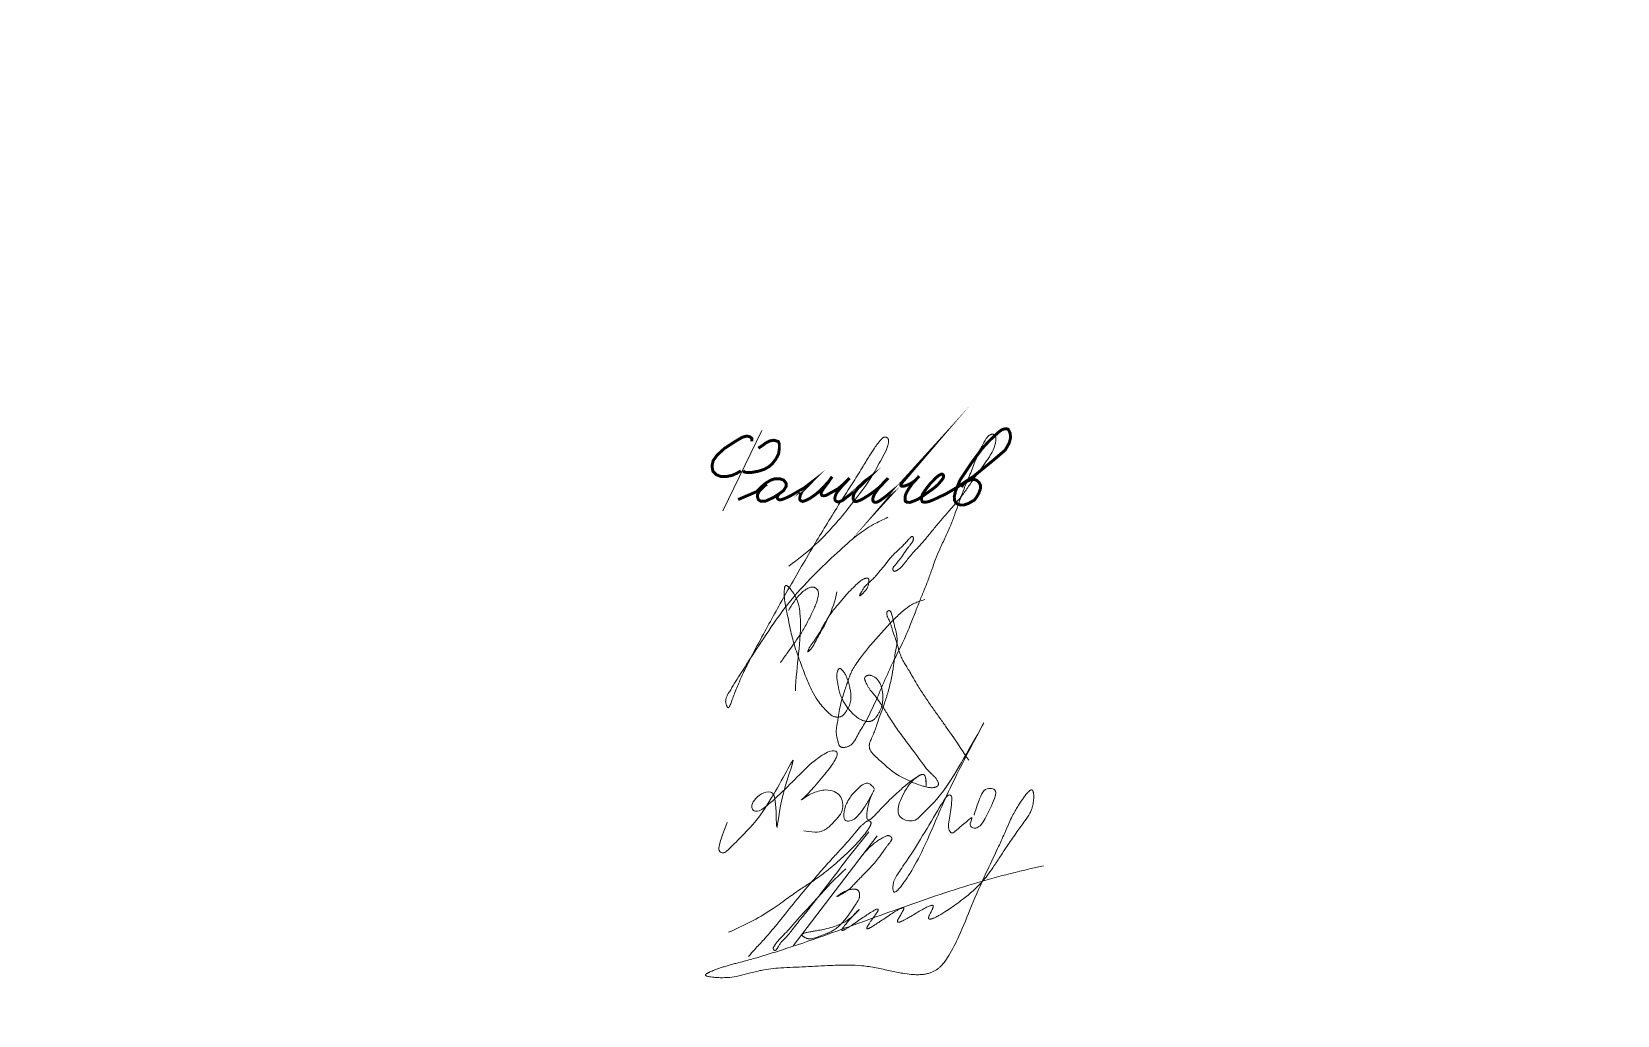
# Model space of a CAD drawing. Header units: millimetres. Extents: x 0 to 841, y 0 to 594.
# Drawn here: x 647.5 to 744.3, y 0 to 60 of the extents above; entities that cross this region are included whole.
import ezdxf

# ---------------------------------------------------------------- set-up
doc = ezdxf.new("R2010")
doc.units = ezdxf.units.MM
for name, pattern in [('K5LT32789', [0]), ('K5LT32790', [0]), ('K5LT32791', [0])]:
    doc.linetypes.add(name, pattern=pattern)
doc.layers.add('Системный слой', color=7, linetype='Continuous')

# ---------------------------------------------------------------- blocks, each defined once
blk = doc.blocks.new('U729')
at = {"layer": 'Системный слой', "color": 5, "linetype": 'K5LT32789', "lineweight": 18, "true_color": 0x0000ff}
for points in [[(698.956, 13.798), (698.701, 14.188), (698.301, 14.188), (697.925, 13.811), (697.498, 13.385), (697.157, 12.8), (697.011, 12.029), (697.247, 11.792), (697.662, 11.894), (697.917, 12.149), (698.214, 12.506), (698.624, 13.13), (699.07, 14.022), (698.624, 13.13), (698.469, 12.411), (698.469, 11.993), (698.574, 11.888), (698.765, 11.954), (699.633, 12.928), (700.582, 13.789), (701.06, 14.223), (701.574, 14.562), (701.809, 14.705), (701.998, 14.705), (702.096, 14.442), (702.096, 14.149), (702.096, 13.84), (702.096, 14.442), (701.998, 14.705), (701.809, 14.717), (701.06, 14.223), (700.369, 12.849), (700.369, 12.239), (700.651, 11.958), (701.047, 11.855), (701.448, 11.855), (701.772, 12.179), (702.182, 12.589), (703.501, 13.908), (706.679, 19.81), (703.501, 13.908), (702.373, 11.088), (701.507, 9.264), (700.725, 8.038), (700.213, 7.428), (700.053, 7.562), (700.053, 8.084), (700.42, 8.74), (701.088, 9.632), (702.151, 11.389), (703.23, 13.229), (703.463, 13.463), (703.639, 13.438), (703.69, 13.151), (703.599, 12.529), (703.527, 12.033), (703.43, 11.541), (703.531, 11.18), (703.733, 11.073), (704.015, 11.355), (704.546, 11.773), (705.024, 12.25), (704.719, 11.616), (704.862, 11.473), (705.076, 11.384), (705.314, 11.473), (705.615, 11.774), (706.416, 13.443), (706.32, 13.782), (706.017, 13.865), (705.624, 13.77), (705.368, 13.271), (705.183, 12.7), (705.024, 12.206)], [(689.957, 11.77), (689.723, 11.118), (689.491, 10.473), (689.417, 10.071), (689.589, 9.899), (689.829, 9.899), (690.055, 10.124), (690.701, 10.771), (692.294, 12.363), (694.575, 16.848), (693.203, 13.496), (692.962, 10.499), (692.962, 13.262), (692.684, 13.708), (692.023, 13.565), (691.571, 13.114), (691.414, 12.708), (691.566, 12.422), (691.978, 12.422), (692.962, 13.262), (694.307, 14.607), (695.241, 15.541), (696.29, 16.23), (696.743, 16.095), (696.629, 15.714), (696.361, 15.231), (695.479, 14.187), (694.744, 13.317), (694.244, 12.978), (695.224, 13.641), (696.012, 13.786), (696.523, 13.673), (696.871, 13.415), (697.028, 12.995), (697.028, 12.496), (696.72, 12.036), (696.409, 11.726), (695.924, 11.24), (695.389, 11.118), (694.642, 11.253)]]:
    blk.add_open_spline(points, degree=3, dxfattribs=at)
blk = doc.blocks.new('U730')
at = {"layer": 'Системный слой', "color": 5, "linetype": 'K5LT32790', "lineweight": 18, "true_color": 0x0000ff}
blk.add_open_spline([(694.127, 19.789), (694.169, 21.308), (694.551, 23.024), (694.375, 24.838), (694.28, 25.19), (694.186, 25.425), (694.081, 25.628), (693.966, 25.809), (693.855, 25.959), (693.763, 26.07), (693.698, 26.138), (693.655, 26.175), (693.629, 26.194), (693.609, 26.206), (693.593, 26.213), (693.58, 26.218), (693.568, 26.221), (693.558, 26.222), (693.549, 26.221), (693.542, 26.22), (693.534, 26.217), (693.527, 26.213), (693.52, 26.208), (693.513, 26.201), (693.505, 26.192), (693.498, 26.181), (693.491, 26.167), (693.483, 26.15), (693.476, 26.127), (693.468, 26.097), (693.461, 26.058), (693.454, 26.002), (693.447, 25.92), (693.444, 25.807), (693.445, 25.664), (693.452, 25.503), (693.467, 25.326), (693.494, 25.129), (693.542, 24.881), (693.617, 24.547), (693.714, 24.046), (693.855, 23.335), (694.095, 22.436), (694.448, 21.471), (694.786, 20.565), (695.11, 19.807), (695.434, 19.257), (695.743, 18.86), (696.01, 18.584), (696.211, 18.389), (696.355, 18.284), (696.448, 18.236), (696.518, 18.21), (696.582, 18.196), (696.645, 18.188), (696.71, 18.187), (696.776, 18.193), (696.839, 18.205), (696.898, 18.224), (696.95, 18.247), (696.996, 18.274), (697.038, 18.305), (697.079, 18.343), (697.125, 18.396), (697.182, 18.474), (697.255, 18.586), (697.339, 18.731), (697.416, 18.897), (697.471, 19.06), (697.502, 19.213), (697.516, 19.365), (697.515, 19.539), (697.492, 19.755), (697.44, 20.02), (697.362, 20.307), (697.274, 20.568), (697.194, 20.761), (697.121, 20.884), (697.061, 20.966), (697.008, 21.03), (696.96, 21.08), (696.921, 21.114), (696.892, 21.134), (696.872, 21.144), (696.857, 21.151), (696.843, 21.154), (696.832, 21.156), (696.822, 21.156), (696.813, 21.155), (696.805, 21.153), (696.797, 21.15), (696.789, 21.145), (696.78, 21.14), (696.771, 21.132), (696.762, 21.122), (696.751, 21.109), (696.739, 21.091), (696.726, 21.067), (696.711, 21.034), (696.695, 20.99), (696.678, 20.932), (696.662, 20.862), (696.651, 20.783), (696.647, 20.693), (696.653, 20.582), (696.674, 20.434), (696.712, 20.221), (696.76, 19.947), (696.834, 19.642), (696.941, 19.359), (697.076, 19.097), (697.237, 18.847), (697.429, 18.603), (697.638, 18.386), (697.835, 18.212), (698.008, 18.093), (698.154, 18.018), (698.281, 17.97), (698.395, 17.939), (698.497, 17.924), (698.584, 17.921), (698.658, 17.927), (698.72, 17.94), (698.775, 17.959), (698.824, 17.982), (698.873, 18.011), (698.924, 18.05), (698.982, 18.103), (699.048, 18.177), (699.124, 18.279), (699.208, 18.409), (699.29, 18.565), (699.36, 18.738), (699.414, 18.923), (699.448, 19.118), (699.464, 19.33), (699.458, 19.555), (699.432, 19.782), (699.387, 19.99), (699.327, 20.164), (699.262, 20.301), (699.196, 20.407), (699.131, 20.488), (699.066, 20.551), (698.999, 20.605), (698.927, 20.651), (698.851, 20.689), (698.776, 20.718), (698.71, 20.736), (698.655, 20.744), (698.61, 20.745), (698.571, 20.741), (698.536, 20.734), (698.501, 20.723), (698.468, 20.708), (698.439, 20.692), (698.415, 20.674), (698.396, 20.657), (698.381, 20.64), (698.371, 20.625), (698.363, 20.61), (698.357, 20.595), (698.353, 20.578), (698.35, 20.56), (698.349, 20.538), (698.35, 20.512), (698.355, 20.482), (698.365, 20.446), (698.382, 20.398), (698.412, 20.332), (698.457, 20.242), (698.517, 20.123), (698.595, 19.982), (698.701, 19.823), (698.853, 19.639), (699.074, 19.376), (699.363, 18.97), (699.729, 18.389), (700.171, 17.668), (700.744, 16.899), (701.318, 16.145), (701.799, 15.486), (702.135, 14.999), (702.409, 14.74), (702.587, 14.587), (702.693, 14.469), (702.759, 14.372), (702.799, 14.298), (702.826, 14.234), (702.841, 14.181), (702.848, 14.14), (702.85, 14.109), (702.848, 14.083), (702.844, 14.063), (702.838, 14.045), (702.831, 14.029), (702.821, 14.014), (702.81, 14), (702.796, 13.985), (702.778, 13.971), (702.755, 13.955), (702.724, 13.939), (702.686, 13.922), (702.639, 13.907), (702.585, 13.894), (702.523, 13.885), (702.449, 13.882), (702.358, 13.887), (702.236, 13.905), (702.058, 13.942), (701.795, 14.013), (701.413, 14.149), (700.952, 14.354), (700.468, 14.592), (700.085, 14.838), (699.78, 15.092), (699.502, 15.341), (699.205, 15.606), (698.945, 15.837), (698.785, 16.021), (698.71, 16.14), (698.675, 16.217), (698.654, 16.283), (698.641, 16.346), (698.634, 16.41), (698.634, 16.474), (698.641, 16.539), (698.655, 16.608), (698.679, 16.683), (698.717, 16.781), (698.777, 16.911), (698.866, 17.112), (698.982, 17.388), (699.101, 17.755), (699.234, 18.155), (699.398, 18.587), (699.587, 19.11), (699.801, 19.778), (699.988, 20.544), (700.1, 21.261), (700.171, 21.836), (700.254, 22.286), (700.322, 22.652), (700.336, 22.948), (700.309, 23.184), (700.262, 23.41), (700.194, 23.666), (700.13, 23.931), (700.083, 24.171), (700.035, 24.351), (699.997, 24.476), (699.968, 24.557), (699.943, 24.608), (699.924, 24.637), (699.91, 24.654), (699.897, 24.666), (699.885, 24.675), (699.874, 24.681), (699.863, 24.685), (699.853, 24.687), (699.842, 24.688), (699.832, 24.688), (699.821, 24.686), (699.81, 24.684), (699.798, 24.679), (699.784, 24.673), (699.77, 24.665), (699.756, 24.655), (699.744, 24.644), (699.734, 24.632), (699.724, 24.619), (699.716, 24.604), (699.709, 24.587), (699.703, 24.567), (699.699, 24.545), (699.698, 24.518), (699.699, 24.485), (699.704, 24.444), (699.715, 24.393), (699.734, 24.33), (699.764, 24.252), (699.81, 24.154), (699.873, 24.031), (699.934, 23.876), (699.992, 23.689), (700.057, 23.467), (700.151, 23.185), (700.273, 22.844), (700.389, 22.457), (700.487, 22.097), (700.607, 21.78), (700.751, 21.509), (700.922, 21.233), (701.121, 20.924), (701.348, 20.532), (701.643, 20.014), (702.025, 19.421), (702.461, 18.797), (702.883, 18.208), (703.644, 17.141), (704.244, 16.258), (704.703, 15.553)], degree=3, knots=[0, 0, 0, 0, 23.088924, 25.905784, 27.368497, 28.578535, 29.721875, 30.813961, 31.805183, 32.534012, 32.992903, 33.225793, 33.377047, 33.48833, 33.574551, 33.643805, 33.701224, 33.750367, 33.79387, 33.833355, 33.872141, 33.912355, 33.95659, 34.00557, 34.061357, 34.126468, 34.204109, 34.298549, 34.415744, 34.564555, 34.759459, 35.028229, 35.412864, 35.997175, 36.728139, 37.568941, 38.433825, 39.401332, 40.578431, 42.235398, 44.569602, 48.269133, 53.187712, 58.58434, 63.764044, 67.778676, 70.998143, 73.369834, 75.349816, 76.796874, 77.581324, 78.028914, 78.378087, 78.696803, 79.013489, 79.343373, 79.678587, 80.006824, 80.317932, 80.606471, 80.866035, 81.11641, 81.383983, 81.718354, 82.16781, 82.839361, 83.733235, 84.705422, 85.582724, 86.324391, 87.057116, 87.890757, 88.945341, 90.321141, 91.965571, 93.426367, 94.484215, 95.101021, 95.580997, 96.013141, 96.361093, 96.626002, 96.782739, 96.889142, 96.971138, 97.03813, 97.095272, 97.145901, 97.188561, 97.228747, 97.268915, 97.315311, 97.366861, 97.425655, 97.494454, 97.577142, 97.679623, 97.811915, 97.985663, 98.226797, 98.532587, 98.897786, 99.296036, 99.737821, 100.261724, 100.964229, 101.99978, 103.525411, 105.150667, 106.72453, 108.093532, 109.590313, 111.195302, 112.777483, 114.126394, 115.159714, 115.93325, 116.599105, 117.196687, 117.716186, 118.147278, 118.512091, 118.830828, 119.112084, 119.376147, 119.650254, 119.966184, 120.348472, 120.832611, 121.462575, 122.257884, 123.166317, 124.121896, 125.077441, 126.058759, 127.110722, 128.27138, 129.455541, 130.54928, 131.472222, 132.224076, 132.842804, 133.343527, 133.786162, 134.209733, 134.641953, 135.076751, 135.490934, 135.840567, 136.1162, 136.329021, 136.516582, 136.697073, 136.87991, 137.063295, 137.235465, 137.38613, 137.514261, 137.623548, 137.718445, 137.797689, 137.875651, 137.957944, 138.055516, 138.163779, 138.288043, 138.436309, 138.622516, 138.862075, 139.203128, 139.704326, 140.381097, 141.218915, 142.127317, 143.259517, 144.821141, 147.317764, 150.75711, 155.19517, 160.069171, 165.224464, 169.471142, 172.421411, 174.092925, 175.138298, 175.966748, 176.479558, 176.900272, 177.244752, 177.52135, 177.72293, 177.873709, 177.996322, 178.101436, 178.195314, 178.281517, 178.366118, 178.454913, 178.554755, 178.670049, 178.807074, 178.975201, 179.187234, 179.439473, 179.719727, 180.029511, 180.383269, 180.823448, 181.407111, 182.246837, 183.563618, 185.512414, 188.365901, 191.16936, 193.636194, 195.215931, 197.147086, 199.269225, 201.224518, 202.392176, 202.935446, 203.335749, 203.665039, 203.98044, 204.30527, 204.630666, 204.95421, 205.28424, 205.683122, 206.145312, 206.866804, 207.837862, 209.464316, 211.387339, 213.648133, 215.828171, 218.361631, 222.046321, 226.400789, 230.237614, 232.987127, 235.143069, 237.145235, 238.600123, 239.59432, 240.714469, 242.086859, 243.579513, 244.83703, 245.773068, 246.379449, 246.80954, 247.077534, 247.227517, 247.33398, 247.41847, 247.489521, 247.552012, 247.609222, 247.663606, 247.717168, 247.768592, 247.820784, 247.876677, 247.942191, 248.018083, 248.10247, 248.189421, 248.269471, 248.347072, 248.425637, 248.512886, 248.605679, 248.706816, 248.820413, 248.952282, 249.111489, 249.313956, 249.574155, 249.89782, 250.303709, 250.841791, 251.528272, 252.381244, 253.359593, 254.475963, 255.872687, 257.851092, 259.938273, 261.963603, 263.469883, 265.046448, 266.586695, 268.366913, 270.599666, 273.407082, 277.373027, 281.234201, 284.882343, 288.313023, 301, 301, 301, 301], dxfattribs=at)
blk = doc.blocks.new('U731')
at = {"layer": 'Системный слой', "color": 5, "linetype": 'K5LT32790', "lineweight": 18, "true_color": 0x0000ff}
for points, knots in [([(693.724, 27.404), (694.847, 28.191), (696.259, 29.524), (697.789, 31.481), (698.727, 32.713), (699.283, 33.763), (699.64, 34.392), (699.757, 34.724), (699.793, 34.895), (699.807, 34.999), (699.808, 35.065), (699.802, 35.107), (699.795, 35.135), (699.786, 35.158), (699.776, 35.177), (699.764, 35.193), (699.751, 35.207), (699.735, 35.221), (699.716, 35.234), (699.694, 35.247), (699.67, 35.257), (699.643, 35.266), (699.617, 35.271), (699.591, 35.273), (699.567, 35.273), (699.546, 35.27), (699.525, 35.264), (699.505, 35.256), (699.483, 35.245), (699.459, 35.23), (699.432, 35.207), (699.396, 35.173), (699.347, 35.117), (699.264, 35.021), (699.123, 34.848), (698.899, 34.543), (698.58, 34.046), (698.153, 33.306), (697.477, 32.258), (696.438, 30.626), (695.058, 28.348), (693.535, 25.731), (692.273, 23.448), (691.436, 21.873), (690.975, 20.96), (690.725, 20.402), (690.549, 19.98), (690.404, 19.615), (690.281, 19.291), (690.19, 19.047), (690.138, 18.904), (690.107, 18.84), (690.091, 18.813), (690.079, 18.796), (690.07, 18.785), (690.061, 18.777), (690.054, 18.771), (690.047, 18.767), (690.041, 18.765), (690.035, 18.763), (690.029, 18.763), (690.023, 18.763), (690.018, 18.764), (690.012, 18.767), (690.007, 18.769), (690.002, 18.773), (689.997, 18.778), (689.99, 18.784), (689.983, 18.792), (689.974, 18.804), (689.962, 18.821), (689.948, 18.846), (689.93, 18.88), (689.91, 18.927), (689.891, 18.983), (689.877, 19.046), (689.87, 19.113), (689.87, 19.183), (689.878, 19.256), (689.894, 19.332), (689.92, 19.413), (689.958, 19.499), (690.017, 19.605), (690.12, 19.77), (690.309, 20.08), (690.681, 20.67), (691.365, 21.753), (692.37, 23.286), (693.64, 25.14), (695.14, 26.77), (696.595, 28.156), (697.775, 29.221), (698.823, 29.937), (699.467, 30.237), (699.77, 30.38)], [0, 0, 0, 0, 8.550609, 12.054989, 15.548009, 18.191121, 19.498995, 20.058209, 20.381615, 20.589671, 20.716665, 20.79368, 20.851701, 20.900722, 20.944653, 20.985245, 21.025642, 21.06834, 21.115939, 21.168338, 21.224707, 21.283052, 21.340576, 21.394663, 21.443781, 21.488289, 21.53119, 21.575808, 21.625508, 21.683081, 21.754287, 21.848548, 21.98875, 22.223415, 22.641351, 23.38396, 24.591455, 26.333193, 28.725175, 32.394143, 38.444137, 45.386804, 51.336644, 54.759282, 56.550214, 57.736198, 58.581068, 59.410817, 60.190375, 60.748602, 61.044545, 61.139793, 61.19713, 61.237089, 61.267135, 61.290713, 61.309862, 61.325937, 61.339917, 61.352551, 61.36445, 61.376142, 61.388111, 61.400062, 61.412022, 61.424542, 61.439066, 61.45699, 61.479741, 61.509795, 61.550475, 61.607942, 61.688058, 61.795635, 61.922219, 62.059168, 62.198495, 62.342871, 62.495112, 62.658157, 62.830855, 63.02153, 63.245709, 63.594568, 64.237865, 65.516344, 67.957442, 72.253573, 76.989753, 81.977365, 86.090995, 89.562811, 91.905588, 94, 94, 94, 94]), ([(696.65, 25.83), (696.56, 25.28), (696.291, 24.58), (695.881, 23.731), (695.6, 23.282), (695.407, 22.916), (695.291, 22.685), (695.222, 22.552), (695.173, 22.473), (695.129, 22.414), (695.088, 22.363), (695.045, 22.316), (695.002, 22.27), (694.963, 22.231), (694.934, 22.203), (694.915, 22.186), (694.903, 22.177), (694.896, 22.172), (694.891, 22.169), (694.887, 22.166), (694.884, 22.165), (694.881, 22.164), (694.878, 22.163), (694.876, 22.164), (694.874, 22.165), (694.873, 22.167), (694.873, 22.17), (694.873, 22.174), (694.874, 22.178), (694.875, 22.183), (694.877, 22.189), (694.88, 22.197), (694.884, 22.209), (694.891, 22.226), (694.902, 22.251), (694.915, 22.283), (694.93, 22.321), (694.949, 22.366), (694.971, 22.417), (695.003, 22.476), (695.046, 22.541), (695.103, 22.618), (695.181, 22.718), (695.293, 22.874), (695.442, 23.097), (695.61, 23.378), (695.772, 23.669), (695.939, 23.967), (696.134, 24.293), (696.377, 24.639), (696.639, 24.948), (696.866, 25.217), (697.108, 25.503), (697.393, 25.833), (697.722, 26.16), (697.974, 26.401), (698.135, 26.529), (698.219, 26.579), (698.283, 26.61), (698.345, 26.636), (698.403, 26.654), (698.45, 26.664), (698.485, 26.667), (698.51, 26.667), (698.529, 26.665), (698.544, 26.661), (698.557, 26.656), (698.567, 26.65), (698.576, 26.644), (698.583, 26.637), (698.589, 26.629), (698.595, 26.619), (698.599, 26.608), (698.604, 26.595), (698.607, 26.579), (698.61, 26.559), (698.611, 26.532), (698.61, 26.494), (698.605, 26.442), (698.595, 26.376), (698.583, 26.301), (698.567, 26.225), (698.546, 26.155), (698.518, 26.093), (698.483, 26.032), (698.438, 25.967), (698.384, 25.899), (698.332, 25.833), (698.284, 25.779), (698.243, 25.738), (698.206, 25.704), (698.171, 25.673), (698.137, 25.644), (698.108, 25.622), (698.088, 25.608), (698.075, 25.6), (698.066, 25.595), (698.06, 25.592), (698.055, 25.59), (698.051, 25.589), (698.048, 25.588), (698.045, 25.588), (698.043, 25.589), (698.041, 25.589), (698.039, 25.591), (698.038, 25.593), (698.038, 25.596), (698.038, 25.599), (698.038, 25.602), (698.038, 25.606), (698.039, 25.611), (698.041, 25.617), (698.044, 25.624), (698.048, 25.634), (698.053, 25.648), (698.063, 25.667), (698.076, 25.694), (698.093, 25.724), (698.111, 25.754), (698.128, 25.783), (698.148, 25.814), (698.174, 25.855), (698.208, 25.917), (698.25, 25.996), (698.308, 26.087), (698.385, 26.181), (698.492, 26.289), (698.634, 26.412), (698.811, 26.562), (698.976, 26.737), (699.132, 26.924), (699.277, 27.101), (699.437, 27.288), (699.603, 27.485), (699.768, 27.701), (699.937, 27.921), (700.15, 28.145), (700.39, 28.366), (700.621, 28.581), (700.785, 28.755), (700.898, 28.882), (700.976, 28.97), (701.043, 29.045), (701.1, 29.107), (701.146, 29.153), (701.18, 29.181), (701.203, 29.198), (701.219, 29.207), (701.232, 29.212), (701.242, 29.215), (701.25, 29.217), (701.258, 29.217), (701.265, 29.216), (701.271, 29.215), (701.276, 29.213), (701.281, 29.21), (701.285, 29.206), (701.289, 29.202), (701.293, 29.197), (701.297, 29.191), (701.302, 29.182), (701.306, 29.172), (701.311, 29.158), (701.316, 29.14), (701.32, 29.116), (701.322, 29.086), (701.322, 29.054), (701.32, 29.022), (701.314, 28.99), (701.305, 28.958), (701.291, 28.924), (701.27, 28.884), (701.237, 28.834), (701.181, 28.76), (701.099, 28.65), (700.984, 28.505), (700.847, 28.329), (700.717, 28.129), (700.592, 27.93), (700.458, 27.776), (700.359, 27.642), (700.284, 27.535), (700.215, 27.456), (700.156, 27.4), (700.118, 27.355), (700.096, 27.321), (700.084, 27.294), (700.077, 27.272), (700.073, 27.251), (700.072, 27.23), (700.072, 27.209), (700.075, 27.187), (700.08, 27.166), (700.086, 27.147), (700.093, 27.132), (700.1, 27.121), (700.107, 27.112), (700.114, 27.105), (700.121, 27.099), (700.128, 27.094), (700.137, 27.091), (700.146, 27.088), (700.157, 27.086), (700.169, 27.085), (700.183, 27.086), (700.199, 27.088), (700.219, 27.093), (700.244, 27.102), (700.277, 27.116), (700.319, 27.139), (700.372, 27.171), (700.432, 27.211), (700.498, 27.261), (700.569, 27.323), (700.65, 27.406), (700.75, 27.529), (700.89, 27.715), (701.093, 27.982), (701.385, 28.308), (701.763, 28.706), (702.17, 29.181), (702.61, 29.722), (703.044, 30.252), (703.493, 30.761), (703.937, 31.267), (704.383, 31.818), (704.797, 32.421), (705.206, 33.014), (705.611, 33.553), (705.926, 34.026), (706.149, 34.37), (706.256, 34.608), (706.299, 34.766), (706.324, 34.894), (706.341, 34.995), (706.353, 35.07), (706.36, 35.128), (706.361, 35.18), (706.356, 35.227), (706.347, 35.265), (706.335, 35.297), (706.32, 35.327), (706.303, 35.355), (706.283, 35.38), (706.263, 35.4), (706.244, 35.416), (706.225, 35.428), (706.207, 35.437), (706.19, 35.443), (706.172, 35.447), (706.153, 35.449), (706.132, 35.448), (706.109, 35.446), (706.083, 35.44), (706.052, 35.43), (706.017, 35.414), (705.976, 35.391), (705.932, 35.361), (705.886, 35.323), (705.84, 35.277), (705.79, 35.218), (705.742, 35.147), (705.687, 35.054), (705.618, 34.93), (705.509, 34.738), (705.36, 34.457), (705.2, 34.084), (705.037, 33.653), (704.87, 33.209), (704.675, 32.743), (704.456, 32.237), (704.245, 31.677), (704.038, 31.086), (703.819, 30.467), (703.564, 29.798), (703.235, 29.083), (702.901, 28.394), (702.661, 27.779), (702.509, 27.359), (702.422, 27.116), (702.368, 26.965), (702.298, 26.767), (702.171, 26.42), (701.973, 25.912), (701.707, 25.273), (701.416, 24.538), (701.085, 23.667), (700.647, 22.677), (700.076, 21.546), (699.513, 20.308), (698.98, 19.057), (698.486, 17.99), (698.014, 17.283), (697.793, 16.832), (697.65, 16.626), (697.557, 16.531), (697.489, 16.477), (697.422, 16.436), (697.352, 16.401), (697.276, 16.374), (697.198, 16.354), (697.12, 16.343), (697.049, 16.34), (696.99, 16.343), (696.946, 16.351), (696.914, 16.361), (696.888, 16.372), (696.868, 16.384), (696.85, 16.398), (696.833, 16.414), (696.817, 16.434), (696.8, 16.458), (696.784, 16.49), (696.766, 16.533), (696.746, 16.595), (696.724, 16.687), (696.692, 16.817), (696.654, 16.977), (696.623, 17.149), (696.614, 17.32), (696.626, 17.5), (696.658, 17.711), (696.711, 17.978), (696.77, 18.336), (696.844, 18.795), (696.963, 19.319), (697.124, 19.798), (697.26, 20.188), (697.365, 20.502), (697.472, 20.793), (697.615, 21.094), (697.826, 21.433), (698.156, 21.883), (698.615, 22.488), (699.251, 23.206), (699.906, 23.926), (700.516, 24.523), (700.978, 24.905), (701.33, 25.11), (701.651, 25.244), (701.879, 25.318), (702.018, 25.363)], [0, 0, 0, 0, 9.050129, 12.27524, 15.459, 17.73484, 19.057413, 19.710841, 20.186256, 20.578255, 20.920156, 21.263228, 21.624829, 21.943402, 22.174143, 22.29629, 22.36276, 22.406894, 22.439057, 22.464194, 22.484922, 22.502166, 22.516262, 22.528133, 22.539447, 22.552242, 22.56817, 22.588053, 22.611987, 22.639741, 22.672744, 22.715192, 22.776687, 22.87041, 23.023044, 23.2152, 23.446308, 23.698853, 24.014406, 24.364067, 24.793807, 25.28352, 25.941626, 26.877925, 28.429965, 30.348657, 32.240773, 33.898399, 35.948367, 38.485583, 40.825304, 42.59187, 44.267244, 46.970047, 49.74801, 51.863744, 52.701471, 53.104911, 53.483029, 53.862972, 54.210178, 54.473163, 54.650607, 54.780151, 54.882015, 54.96597, 55.037892, 55.101774, 55.160577, 55.215489, 55.269733, 55.3265, 55.390437, 55.464507, 55.552848, 55.661752, 55.802045, 55.996896, 56.278982, 56.657771, 57.087852, 57.530059, 57.926999, 58.28654, 58.645161, 59.086887, 59.580412, 60.070145, 60.456808, 60.770321, 61.020502, 61.287434, 61.539711, 61.751465, 61.877288, 61.951174, 62.001019, 62.037083, 62.064047, 62.085222, 62.102691, 62.117816, 62.131035, 62.143011, 62.154708, 62.167188, 62.181333, 62.197688, 62.21651, 62.238222, 62.264236, 62.296726, 62.338711, 62.394112, 62.469848, 62.581386, 62.750144, 62.953234, 63.151975, 63.325302, 63.501424, 63.750698, 64.126703, 64.655732, 65.239268, 65.888652, 66.649933, 67.724768, 68.970934, 70.450533, 71.673771, 72.965674, 74.199734, 75.716608, 77.191491, 78.669398, 80.263602, 82.259995, 84.0227, 85.431088, 86.180031, 86.82002, 87.357354, 87.830339, 88.196682, 88.427814, 88.563885, 88.657509, 88.728451, 88.784957, 88.831759, 88.871976, 88.907862, 88.941164, 88.973333, 89.002363, 89.031139, 89.061129, 89.097204, 89.139544, 89.190239, 89.252182, 89.329582, 89.428874, 89.559889, 89.727893, 89.910432, 90.08993, 90.259821, 90.437176, 90.634512, 90.867411, 91.167757, 91.627014, 92.382088, 93.419966, 94.672454, 96.030915, 97.344377, 98.512333, 99.382533, 100.080146, 100.642761, 101.098523, 101.416568, 101.614452, 101.761411, 101.888131, 102.002041, 102.112642, 102.228685, 102.353162, 102.475542, 102.582798, 102.67162, 102.744553, 102.805473, 102.857643, 102.905538, 102.953137, 103.003348, 103.057077, 103.11538, 103.180499, 103.255316, 103.343787, 103.451799, 103.589159, 103.775473, 104.036879, 104.381072, 104.782032, 105.231565, 105.731185, 106.331113, 107.131661, 108.329516, 110.150194, 112.636877, 115.501671, 119.160964, 122.898631, 126.952961, 130.409086, 134.037174, 137.994275, 142.035946, 146.041027, 149.822245, 153.085433, 155.385996, 156.523495, 157.344961, 158.084473, 158.656408, 159.032405, 159.319553, 159.62593, 159.882585, 160.081757, 160.265654, 160.447561, 160.63144, 160.806021, 160.962993, 161.100471, 161.220792, 161.327559, 161.424857, 161.521276, 161.623153, 161.736504, 161.863212, 162.008568, 162.179889, 162.387514, 162.643846, 162.945007, 163.264358, 163.6135, 164.014772, 164.533206, 165.020618, 165.794064, 166.857794, 168.64401, 171.006738, 173.517367, 176.204619, 178.789913, 181.800729, 185.264053, 188.598832, 192.086757, 196.039981, 200.351441, 204.98312, 208.606796, 211.174086, 212.324149, 212.840152, 213.814159, 215.76165, 218.911517, 222.760316, 227.121283, 231.883071, 238.054257, 244.879079, 252.670992, 260.372327, 267.206768, 271.910472, 274.294825, 275.442431, 276.007431, 276.456493, 276.872537, 277.298483, 277.734538, 278.182349, 278.627236, 279.027811, 279.347916, 279.582846, 279.760539, 279.906542, 280.032941, 280.152577, 280.276179, 280.413989, 280.572354, 280.762102, 281.004984, 281.334701, 281.830666, 282.557033, 283.530703, 284.521091, 285.429966, 286.323075, 287.47734, 288.942216, 290.783007, 293.428229, 296.57457, 299.586331, 301.717918, 303.359613, 305.016414, 306.799751, 308.827327, 311.560281, 315.955926, 321.284596, 327.290578, 331.929165, 335.294372, 337.07654, 338.608554, 341, 341, 341, 341]), ([(693.699, 24.698), (693.928, 25.045), (694.19, 25.495), (694.615, 25.874), (694.775, 25.983), (694.9, 26.052), (694.998, 26.094), (695.072, 26.115), (695.129, 26.124), (695.176, 26.125), (695.216, 26.122), (695.253, 26.114), (695.289, 26.102), (695.325, 26.086), (695.361, 26.065), (695.395, 26.039), (695.427, 26.011), (695.454, 25.98), (695.476, 25.949), (695.494, 25.916), (695.508, 25.882), (695.519, 25.843), (695.527, 25.798), (695.531, 25.744), (695.53, 25.676), (695.52, 25.587), (695.497, 25.468), (695.457, 25.306), (695.38, 25.083), (695.236, 24.752), (695.009, 24.262), (694.692, 23.657), (694.312, 23.055), (693.938, 22.534), (693.58, 22.031), (693.343, 21.696), (693.212, 21.511)], [0, 0, 0, 0, 6.031327, 7.224988, 8.103691, 8.779791, 9.271523, 9.620615, 9.879085, 10.092232, 10.278511, 10.453749, 10.630111, 10.818394, 11.017829, 11.223201, 11.427374, 11.623322, 11.806227, 11.978077, 12.150954, 12.337468, 12.550087, 12.799771, 13.111892, 13.519386, 14.078895, 14.842107, 15.895849, 17.445078, 19.990893, 23.601088, 27.190299, 30.147219, 32.759048, 36, 36, 36, 36])]:
    blk.add_open_spline(points, degree=3, knots=knots, dxfattribs=at)
blk = doc.blocks.new('U732')
at = {"layer": 'Системный слой', "color": 5, "linetype": 'K5LT32790', "lineweight": 18, "true_color": 0x0000ff}
blk.add_line((699.117, 10.957), (693.996, 4.243), dxfattribs=at)
for points, knots in [([(698.145, 9.683), (698.378, 9.978), (698.708, 10.344), (699.183, 10.673), (699.406, 10.808), (699.562, 10.903), (699.662, 10.943), (699.718, 10.957), (699.759, 10.961), (699.794, 10.961), (699.825, 10.956), (699.854, 10.949), (699.882, 10.938), (699.908, 10.925), (699.932, 10.909), (699.953, 10.892), (699.97, 10.876), (699.982, 10.861), (699.991, 10.847), (699.998, 10.834), (700.003, 10.819), (700.007, 10.803), (700.009, 10.785), (700.009, 10.765), (700.006, 10.743), (699.999, 10.719), (699.989, 10.69), (699.973, 10.656), (699.948, 10.614), (699.909, 10.556), (699.846, 10.476), (699.757, 10.369), (699.648, 10.227), (699.521, 10.052), (699.374, 9.836), (699.19, 9.571), (698.928, 9.255), (698.613, 8.922), (698.287, 8.592), (698.024, 8.322), (697.808, 8.098), (697.651, 7.928), (697.518, 7.789), (697.413, 7.696), (697.323, 7.627), (697.242, 7.569), (697.151, 7.511), (697.049, 7.448), (696.94, 7.386), (696.846, 7.334), (696.778, 7.299), (696.737, 7.278), (696.711, 7.266), (696.693, 7.258), (696.68, 7.252), (696.671, 7.248), (696.664, 7.245), (696.658, 7.244), (696.655, 7.243), (696.652, 7.242), (696.65, 7.242), (696.649, 7.242), (696.648, 7.242), (696.647, 7.243), (696.648, 7.245), (696.649, 7.246), (696.65, 7.248), (696.652, 7.25), (696.654, 7.252), (696.658, 7.255), (696.661, 7.258), (696.666, 7.261), (696.672, 7.266), (696.68, 7.272), (696.691, 7.28), (696.705, 7.29), (696.725, 7.304), (696.755, 7.323), (696.801, 7.354), (696.868, 7.397), (696.956, 7.453), (697.059, 7.515), (697.173, 7.576), (697.291, 7.626), (697.41, 7.663), (697.522, 7.684), (697.623, 7.696), (697.711, 7.698), (697.781, 7.693), (697.834, 7.681), (697.873, 7.668), (697.903, 7.654), (697.928, 7.638), (697.948, 7.621), (697.965, 7.602), (697.982, 7.581), (697.997, 7.555), (698.012, 7.524), (698.025, 7.487), (698.036, 7.443), (698.043, 7.393), (698.046, 7.338), (698.043, 7.281), (698.035, 7.221), (698.018, 7.154), (697.989, 7.078), (697.944, 6.986), (697.87, 6.864), (697.749, 6.692), (697.579, 6.434), (697.36, 6.106), (697.095, 5.759), (696.821, 5.472), (696.569, 5.265), (696.345, 5.124), (696.105, 5.009), (695.829, 4.904), (695.537, 4.803), (695.301, 4.704), (695.133, 4.663), (695.034, 4.656), (694.968, 4.659), (694.912, 4.668), (694.856, 4.683), (694.797, 4.704), (694.738, 4.731), (694.688, 4.757), (694.65, 4.779), (694.623, 4.797), (694.598, 4.814), (694.575, 4.832), (694.554, 4.851), (694.539, 4.87), (694.53, 4.886), (694.525, 4.901), (694.524, 4.915), (694.527, 4.928), (694.534, 4.941), (694.545, 4.954), (694.56, 4.966), (694.58, 4.979), (694.608, 4.992), (694.644, 5.006), (694.692, 5.021), (694.754, 5.038), (694.836, 5.056), (694.944, 5.078), (695.091, 5.104), (695.294, 5.138), (695.58, 5.188), (695.958, 5.264), (696.388, 5.376), (696.8, 5.524), (697.132, 5.689), (697.378, 5.852), (697.562, 5.994), (697.701, 6.114), (697.798, 6.207), (697.865, 6.273), (697.909, 6.32), (697.941, 6.355), (697.963, 6.38), (697.979, 6.399), (697.991, 6.413), (697.999, 6.424), (698.005, 6.432), (698.009, 6.438), (698.012, 6.443), (698.014, 6.446), (698.015, 6.448), (698.015, 6.45), (698.015, 6.451), (698.014, 6.452), (698.013, 6.451), (698.012, 6.451), (698.01, 6.45), (698.007, 6.448), (698.002, 6.444), (697.995, 6.439), (697.987, 6.431), (697.975, 6.421), (697.96, 6.406), (697.94, 6.387), (697.914, 6.361), (697.88, 6.326), (697.835, 6.279), (697.772, 6.212), (697.681, 6.114), (697.549, 5.969), (697.39, 5.789), (697.233, 5.603), (697.119, 5.459), (697.05, 5.365), (697.014, 5.311), (696.991, 5.274), (696.976, 5.246), (696.967, 5.226), (696.961, 5.21), (696.958, 5.198), (696.958, 5.188), (696.959, 5.18), (696.964, 5.173), (696.971, 5.169), (696.981, 5.167), (696.994, 5.168), (697.01, 5.171), (697.032, 5.178), (697.06, 5.189), (697.096, 5.206), (697.142, 5.23), (697.202, 5.263), (697.282, 5.311), (697.39, 5.379), (697.542, 5.479), (697.771, 5.634), (698.069, 5.839), (698.394, 6.063), (698.661, 6.238), (698.841, 6.349), (698.944, 6.407), (699.011, 6.441), (699.06, 6.462), (699.095, 6.475), (699.122, 6.481), (699.142, 6.484), (699.157, 6.483), (699.168, 6.479), (699.176, 6.472), (699.181, 6.463), (699.182, 6.452), (699.181, 6.439), (699.178, 6.425), (699.172, 6.409), (699.165, 6.39), (699.153, 6.365), (699.136, 6.333), (699.113, 6.292), (699.079, 6.238), (699.029, 6.162), (698.952, 6.05), (698.846, 5.902), (698.728, 5.738), (698.63, 5.597), (698.564, 5.496), (698.527, 5.434), (698.506, 5.394), (698.492, 5.366), (698.484, 5.344), (698.479, 5.328), (698.477, 5.315), (698.476, 5.304), (698.478, 5.295), (698.482, 5.286), (698.49, 5.28), (698.501, 5.277), (698.514, 5.276), (698.532, 5.279), (698.554, 5.284), (698.583, 5.294), (698.62, 5.309), (698.667, 5.332), (698.729, 5.365), (698.809, 5.411), (698.919, 5.477), (699.073, 5.575), (699.304, 5.728), (699.604, 5.932), (699.933, 6.152), (700.203, 6.326), (700.387, 6.434), (700.492, 6.49), (700.561, 6.522), (700.611, 6.542), (700.648, 6.553), (700.676, 6.558), (700.697, 6.559), (700.713, 6.556), (700.726, 6.55), (700.734, 6.541), (700.739, 6.529), (700.74, 6.514), (700.739, 6.497), (700.734, 6.478), (700.727, 6.457), (700.718, 6.434), (700.705, 6.405), (700.686, 6.367), (700.657, 6.314), (700.612, 6.235), (700.55, 6.133), (700.48, 6.019), (700.423, 5.92), (700.386, 5.848), (700.367, 5.804), (700.356, 5.775), (700.35, 5.755), (700.347, 5.739), (700.345, 5.728), (700.345, 5.716), (700.347, 5.703), (700.352, 5.691), (700.361, 5.682), (700.372, 5.675), (700.387, 5.671), (700.406, 5.67), (700.43, 5.673), (700.46, 5.679), (700.499, 5.69), (700.548, 5.708), (700.611, 5.735), (700.694, 5.774), (700.806, 5.832), (700.964, 5.92), (701.204, 6.059), (701.505, 6.24), (701.826, 6.429), (702.071, 6.564), (702.231, 6.64), (702.316, 6.674), (702.376, 6.694), (702.421, 6.705), (702.454, 6.709), (702.48, 6.709), (702.499, 6.704), (702.515, 6.697), (702.526, 6.687), (702.533, 6.673), (702.537, 6.657), (702.537, 6.641), (702.535, 6.624), (702.532, 6.606), (702.526, 6.585), (702.517, 6.558), (702.504, 6.523), (702.483, 6.475), (702.449, 6.404), (702.401, 6.312), (702.348, 6.209), (702.305, 6.12), (702.277, 6.056), (702.263, 6.016), (702.256, 5.989), (702.252, 5.967), (702.25, 5.947), (702.251, 5.93), (702.254, 5.914), (702.259, 5.901), (702.267, 5.89), (702.276, 5.881), (702.288, 5.874), (702.302, 5.869), (702.319, 5.866), (702.339, 5.865), (702.364, 5.866), (702.395, 5.871), (702.433, 5.88), (702.479, 5.894), (702.538, 5.916), (702.612, 5.948), (702.708, 5.994), (702.839, 6.063), (703.022, 6.169), (703.291, 6.336), (703.636, 6.567), (704.029, 6.844), (704.4, 7.123), (704.739, 7.398), (705.043, 7.666), (705.334, 7.949), (705.623, 8.264), (705.936, 8.657), (706.273, 9.148), (706.66, 9.753), (707.121, 10.437), (707.617, 11.155), (708.075, 11.782), (708.392, 12.231), (708.529, 12.534), (708.591, 12.726), (708.629, 12.898), (708.653, 13.065), (708.665, 13.228), (708.667, 13.376), (708.659, 13.493), (708.648, 13.573), (708.636, 13.625), (708.624, 13.66), (708.613, 13.686), (708.602, 13.705), (708.592, 13.72), (708.582, 13.731), (708.572, 13.739), (708.563, 13.745), (708.554, 13.748), (708.546, 13.751), (708.536, 13.753), (708.524, 13.753), (708.511, 13.751), (708.496, 13.747), (708.479, 13.741), (708.46, 13.732), (708.438, 13.718), (708.412, 13.699), (708.381, 13.674), (708.342, 13.638), (708.292, 13.586), (708.225, 13.508), (708.13, 13.387), (708.006, 13.216), (707.854, 12.995), (707.691, 12.741), (707.52, 12.452), (707.341, 12.116), (707.13, 11.666), (706.851, 11.002), (706.377, 9.98), (705.674, 8.51), (704.868, 6.738), (704.223, 5.016), (703.633, 3.866), (703.233, 3.257), (703.004, 2.995), (702.839, 2.849), (702.692, 2.747), (702.53, 2.659), (702.341, 2.583), (702.119, 2.523), (701.861, 2.484), (701.547, 2.469), (701.146, 2.49), (700.591, 2.567), (699.883, 2.715), (699.059, 2.904), (698.205, 3.037), (697.275, 3.079), (696.125, 3.034), (694.749, 2.954), (693.334, 2.913), (692.18, 2.794), (691.343, 2.571), (690.706, 2.398), (690.169, 2.311), (689.725, 2.288), (689.377, 2.298), (689.101, 2.323), (688.906, 2.348), (688.793, 2.37), (688.734, 2.385), (688.703, 2.396), (688.682, 2.404), (688.668, 2.412), (688.657, 2.418), (688.649, 2.425), (688.643, 2.43), (688.639, 2.436), (688.636, 2.441), (688.634, 2.445), (688.633, 2.45), (688.632, 2.455), (688.633, 2.461), (688.634, 2.467), (688.637, 2.473), (688.641, 2.48), (688.647, 2.488), (688.655, 2.497), (688.665, 2.507), (688.679, 2.518), (688.697, 2.532), (688.722, 2.548), (688.756, 2.567), (688.803, 2.592), (688.872, 2.626), (688.979, 2.672), (689.131, 2.734), (689.325, 2.81), (689.544, 2.889), (689.777, 2.968), (690.026, 3.044), (690.29, 3.117), (690.615, 3.199), (691.108, 3.326), (692.018, 3.582), (693.644, 4.084), (696.418, 5.044), (700.199, 6.427), (704.633, 7.983), (707.727, 8.784), (709.261, 9.126)], [0, 0, 0, 0, 6.158308, 7.924944, 9.397219, 10.421772, 10.878244, 11.151197, 11.36381, 11.548551, 11.718723, 11.877713, 12.036027, 12.196544, 12.358164, 12.506286, 12.632493, 12.736928, 12.819521, 12.898812, 12.980771, 13.07523, 13.173556, 13.279268, 13.396608, 13.531064, 13.690326, 13.886288, 14.140321, 14.494376, 15.023758, 15.795804, 16.773927, 17.9322, 19.328256, 21.031002, 23.191239, 26.01508, 28.508359, 30.764949, 32.158381, 33.57364, 34.542076, 35.296285, 35.858711, 36.382363, 36.930279, 37.613953, 38.340853, 38.974758, 39.36394, 39.584276, 39.729431, 39.831741, 39.905683, 39.959643, 39.999056, 40.02768, 40.048222, 40.062694, 40.072775, 40.079767, 40.084961, 40.089793, 40.09578, 40.104088, 40.115492, 40.13093, 40.149822, 40.171984, 40.197656, 40.229358, 40.269864, 40.322352, 40.391158, 40.483151, 40.610685, 40.79026, 41.065436, 41.512004, 42.088709, 42.770629, 43.467951, 44.184491, 44.869892, 45.483626, 46.046275, 46.524145, 46.915912, 47.196275, 47.40917, 47.586207, 47.738846, 47.877531, 48.013016, 48.157728, 48.31924, 48.502929, 48.715108, 48.96183, 49.243774, 49.540729, 49.8478, 50.172102, 50.537958, 50.965281, 51.494288, 52.20384, 53.298857, 54.917421, 57.240739, 59.738769, 62.02238, 63.698303, 65.037791, 66.331625, 68.02956, 69.84719, 71.368716, 72.206354, 72.649589, 72.981788, 73.276043, 73.570472, 73.929446, 74.299002, 74.63126, 74.848184, 75.010867, 75.161965, 75.335461, 75.49506, 75.620009, 75.719661, 75.802316, 75.875542, 75.946386, 76.021533, 76.107513, 76.21105, 76.339562, 76.501776, 76.708489, 76.973585, 77.315523, 77.75974, 78.342864, 79.120835, 80.18625, 81.706721, 83.852292, 86.465219, 88.951659, 90.978666, 92.487594, 93.76585, 94.760654, 95.480574, 95.959313, 96.294546, 96.536659, 96.714464, 96.846112, 96.943809, 97.01613, 97.069288, 97.107887, 97.1354, 97.154486, 97.167231, 97.175363, 97.180572, 97.184743, 97.189776, 97.197329, 97.209122, 97.228653, 97.258997, 97.303617, 97.365208, 97.448469, 97.559514, 97.706462, 97.900415, 98.157187, 98.500801, 98.971779, 99.653407, 100.680484, 102.16221, 103.578184, 104.648543, 105.155236, 105.478521, 105.704428, 105.867108, 105.985778, 106.07285, 106.137041, 106.188892, 106.233202, 106.275598, 106.31862, 106.370033, 106.436882, 106.52608, 106.645289, 106.803787, 107.01342, 107.289946, 107.655243, 108.141506, 108.800592, 109.730549, 111.109505, 113.317286, 115.629589, 117.547768, 118.521059, 119.084698, 119.470627, 119.745056, 119.943042, 120.086716, 120.191551, 120.26935, 120.330025, 120.382672, 120.435962, 120.498121, 120.565387, 120.641314, 120.728412, 120.840736, 120.985691, 121.174077, 121.421722, 121.753873, 122.217132, 122.901613, 123.981872, 125.172225, 126.200607, 126.79256, 127.136357, 127.367267, 127.532062, 127.652773, 127.742537, 127.810135, 127.865237, 127.915133, 127.96426, 128.015006, 128.071903, 128.142719, 128.234954, 128.356669, 128.517397, 128.729164, 129.007855, 129.375448, 129.864201, 130.525978, 131.458654, 132.841604, 135.051627, 137.371779, 139.298243, 140.282632, 140.852634, 141.243893, 141.523176, 141.725905, 141.87456, 141.985024, 142.069602, 142.138778, 142.20217, 142.268885, 142.347585, 142.446693, 142.552857, 142.668386, 142.796019, 142.962407, 143.184377, 143.493216, 143.947083, 144.660187, 145.445963, 146.126993, 146.522898, 146.755674, 146.914043, 147.029277, 147.105459, 147.165051, 147.224298, 147.295401, 147.367417, 147.434207, 147.504148, 147.585142, 147.684943, 147.81179, 147.975245, 148.18721, 148.463335, 148.825333, 149.305406, 149.95641, 150.882496, 152.258218, 154.475246, 156.620318, 158.321251, 159.038433, 159.502054, 159.828856, 160.066775, 160.243468, 160.37743, 160.482373, 160.569441, 160.648431, 160.728415, 160.81803, 160.908084, 160.998756, 161.091733, 161.206325, 161.353931, 161.549093, 161.818906, 162.212882, 162.829199, 163.508952, 164.099592, 164.445709, 164.650604, 164.788255, 164.903661, 165.007576, 165.109001, 165.194462, 165.26938, 165.338661, 165.406872, 165.478408, 165.557687, 165.64939, 165.758763, 165.891992, 166.05668, 166.262506, 166.522189, 166.853055, 167.279787, 167.839914, 168.596742, 169.679428, 171.288032, 173.772391, 176.439711, 179.127961, 181.338538, 183.565781, 185.724368, 187.964675, 190.532192, 193.913297, 197.664225, 202.240399, 207.365977, 211.891604, 214.950288, 216.260728, 217.307529, 218.226173, 219.136534, 220.048062, 220.900546, 221.546871, 221.9542, 222.219116, 222.412338, 222.560372, 222.677648, 222.773298, 222.853632, 222.923292, 222.978973, 223.025473, 223.071419, 223.126411, 223.191335, 223.263092, 223.344759, 223.440037, 223.553558, 223.691355, 223.86161, 224.075985, 224.352298, 224.720891, 225.244768, 226.022651, 227.234024, 228.694978, 230.400721, 232.151975, 234.169342, 236.596891, 240.264912, 245.911745, 254.96485, 266.835794, 277.658947, 284.885559, 287.882731, 289.514301, 290.547995, 291.464177, 292.424746, 293.549213, 294.775006, 296.163908, 297.809999, 299.883699, 302.703567, 306.933828, 311.679125, 316.501759, 320.996631, 326.836537, 335.266963, 343.465594, 349.957026, 354.09066, 357.579706, 360.721275, 362.932241, 364.823848, 366.400364, 367.448979, 368.024725, 368.279323, 368.440012, 368.5553, 368.642037, 368.709291, 368.762747, 368.806287, 368.842721, 368.874182, 368.900514, 368.926113, 368.952467, 368.982922, 369.016093, 369.053534, 369.097024, 369.148696, 369.211201, 369.287947, 369.383467, 369.504023, 369.658723, 369.861852, 370.138802, 370.52869, 371.119523, 372.038078, 373.203074, 374.521743, 375.833878, 377.215726, 378.767848, 380.290034, 382.688597, 387.074598, 395.697937, 410.437499, 434.93092, 461.366967, 487, 487, 487, 487]), ([(690.049, 5.064), (690.952, 5.454), (692.177, 6.076), (693.543, 7.062), (694.319, 7.624), (695.071, 8.103), (695.865, 8.648), (696.715, 9.362), (697.532, 10.117), (698.13, 10.763), (698.472, 11.201), (698.618, 11.44), (698.69, 11.562), (698.723, 11.631), (698.736, 11.673), (698.741, 11.7), (698.742, 11.721), (698.74, 11.739), (698.737, 11.754), (698.733, 11.768), (698.727, 11.779), (698.72, 11.791), (698.711, 11.803), (698.7, 11.815), (698.687, 11.827), (698.672, 11.838), (698.656, 11.847), (698.64, 11.854), (698.626, 11.859), (698.611, 11.862), (698.596, 11.863), (698.579, 11.863), (698.56, 11.86), (698.54, 11.855), (698.516, 11.847), (698.486, 11.833), (698.447, 11.81), (698.395, 11.774), (698.321, 11.72), (698.22, 11.637), (698.086, 11.507), (697.922, 11.323), (697.71, 11.064), (697.421, 10.704), (696.994, 10.227), (696.414, 9.612), (695.681, 8.794), (694.816, 7.787), (693.855, 6.633), (693.004, 5.537), (692.254, 4.668), (691.693, 4.08), (691.394, 3.732), (691.272, 3.588)], [0, 0, 0, 0, 6.997069, 9.684036, 11.958352, 13.801956, 16.01059, 18.791875, 21.670898, 23.899271, 25.047829, 25.598015, 25.892727, 26.052221, 26.139763, 26.200238, 26.24818, 26.289354, 26.326598, 26.358724, 26.389054, 26.419587, 26.454991, 26.494445, 26.537325, 26.581963, 26.625959, 26.666366, 26.702295, 26.736616, 26.772293, 26.811665, 26.854853, 26.903993, 26.962474, 27.036776, 27.136139, 27.279193, 27.487047, 27.788774, 28.205883, 28.811868, 29.540442, 30.580231, 32.089095, 34.083011, 36.578424, 39.886091, 43.512937, 47.235171, 49.742529, 51.659752, 53, 53, 53, 53]), ([(697.208, 8.93), (696.577, 8.396), (695.767, 7.474), (694.733, 6.362), (694.095, 5.669), (693.629, 5.123), (693.268, 4.756), (693.038, 4.518), (692.912, 4.359), (692.838, 4.244), (692.796, 4.171), (692.781, 4.129), (692.776, 4.105), (692.774, 4.086), (692.775, 4.07), (692.777, 4.056), (692.781, 4.044), (692.786, 4.031), (692.792, 4.019), (692.801, 4.006), (692.811, 3.993), (692.822, 3.982), (692.833, 3.973), (692.843, 3.966), (692.851, 3.962), (692.858, 3.959), (692.866, 3.957), (692.874, 3.955), (692.883, 3.955), (692.893, 3.956), (692.902, 3.958), (692.913, 3.962), (692.923, 3.968), (692.935, 3.976), (692.948, 3.987), (692.962, 4.002), (692.979, 4.022), (693, 4.052), (693.029, 4.098), (693.064, 4.161), (693.107, 4.239), (693.158, 4.319), (693.214, 4.398), (693.28, 4.478), (693.369, 4.573), (693.496, 4.697), (693.669, 4.886), (693.889, 5.157), (694.181, 5.537), (694.605, 6.064), (695.232, 6.845), (696.57, 8.6), (697.714, 10.108), (698.614, 11.201)], [0, 0, 0, 0, 8.178432, 12.15831, 15.070494, 17.531291, 19.273091, 20.178709, 20.817045, 21.283464, 21.53398, 21.648694, 21.722599, 21.78122, 21.832226, 21.879091, 21.922147, 21.96438, 22.009673, 22.061502, 22.117512, 22.171651, 22.219212, 22.258261, 22.286197, 22.310683, 22.335173, 22.364818, 22.395245, 22.426071, 22.458431, 22.49359, 22.533039, 22.578657, 22.632971, 22.699648, 22.784579, 22.898948, 23.06169, 23.316251, 23.620656, 23.948896, 24.25354, 24.580173, 24.971844, 25.549963, 26.340789, 27.51106, 29.012071, 31.099326, 34.219642, 38.953672, 53, 53, 53, 53])]:
    blk.add_open_spline(points, degree=3, knots=knots, dxfattribs=at)
blk = doc.blocks.new('U733')
at = {"layer": 'Системный слой', "color": 7, "linetype": 'K5LT32791', "lineweight": 18}
blk.add_line((689.688, 30.781), (692.073, 35.683), dxfattribs=at)
at = {"layer": 'Системный слой', "color": 7, "linetype": 'K5LT32791', "const_width": 0.18}
for points in [[(693.109, 31.776), (693.034, 31.664), (693.018, 31.624), (693.018, 31.58), (693.033, 31.518), (693.072, 31.483), (693.129, 31.453), (693.216, 31.444), (693.345, 31.477), (693.551, 31.56), (693.842, 31.698), (694.255, 31.941), (694.643, 32.159), (694.982, 32.419), (694.547, 31.976), (694.435, 31.752), (694.386, 31.567), (694.386, 31.463), (694.457, 31.384), (694.569, 31.345), (694.73, 31.392), (695.028, 31.545), (695.381, 31.791), (695.682, 32.059), (695.857, 32.239), (696.152, 32.561), (696.365, 32.856), (696.048, 32.4), (695.824, 32.108), (695.734, 31.958), (695.704, 31.876), (695.704, 31.801), (695.73, 31.738), (695.765, 31.705), (695.843, 31.69), (695.962, 31.705), (696.135, 31.79), (696.724, 32.119), (697.068, 32.41), (697.332, 32.669), (697.431, 32.768), (696.922, 32.226), (696.696, 31.945), (696.605, 31.799), (696.563, 31.689), (696.529, 31.544), (696.546, 31.422), (696.605, 31.361), (696.673, 31.329), (696.746, 31.317), (696.822, 31.337), (697.01, 31.408), (697.235, 31.592), (697.509, 31.797), (697.886, 32.135), (698.372, 32.593), (698.443, 32.645), (697.936, 32.144), (697.732, 31.882), (697.676, 31.742), (697.652, 31.628), (697.649, 31.501), (697.69, 31.396), (697.763, 31.337), (697.887, 31.35), (698.11, 31.432), (698.319, 31.55), (698.658, 31.767), (698.925, 31.954), (699.195, 32.167), (699.784, 32.765), (699.198, 32.151), (698.962, 31.818), (698.87, 31.617), (698.844, 31.501), (698.846, 31.428), (698.872, 31.353), (698.919, 31.314), (698.985, 31.288), (699.096, 31.301), (699.244, 31.369), (699.561, 31.596), (700.416, 32.285), (701.052, 32.983), (700.63, 32.489), (700.562, 32.392), (700.557, 32.332), (700.576, 32.293), (700.625, 32.269), (700.756, 32.277), (700.997, 32.365), (701.177, 32.446), (701.421, 32.617), (701.614, 32.819), (701.681, 32.892), (701.258, 32.435), (701.045, 32.132), (700.913, 31.91), (700.834, 31.72), (700.817, 31.613), (700.815, 31.417), (700.834, 31.353), (700.924, 31.296), (701.123, 31.288), (701.384, 31.386), (701.606, 31.484), (701.841, 31.638), (702.139, 31.849), (702.417, 32.043), (702.619, 32.194), (702.844, 32.396), (703.037, 32.626), (703.145, 32.774), (703.161, 32.855), (703.157, 32.917), (703.139, 32.975), (703.094, 33.003), (703.027, 33.007), (702.877, 32.933), (702.695, 32.787), (702.344, 32.426), (702.019, 32.003), (701.877, 31.772), (701.848, 31.691), (701.817, 31.541), (701.832, 31.406), (701.873, 31.328), (701.95, 31.306), (702.054, 31.296), (702.273, 31.34), (702.535, 31.441), (703.316, 31.809), (703.971, 32.195), (704.334, 32.441), (704.983, 32.866), (706.228, 33.883), (706.926, 34.48), (707.173, 34.916), (707.247, 35.216), (707.233, 35.487), (707.158, 35.653), (707.104, 35.749), (707.013, 35.772), (706.92, 35.778), (706.724, 35.722), (706.531, 35.58), (705.957, 35.047), (705.505, 34.558), (704.877, 33.712), (704.158, 32.626), (703.901, 32.002), (703.818, 31.636), (703.83, 31.421), (703.936, 31.236), (704.043, 31.176), (704.198, 31.127), (704.414, 31.13), (704.676, 31.222), (705.039, 31.423), (705.188, 31.625), (705.318, 31.852), (705.407, 32.1), (705.427, 32.31), (705.327, 32.505), (705.18, 32.64), (705.044, 32.684), (704.866, 32.684), (704.615, 32.586), (704.414, 32.448), (704.31, 32.31), (704.273, 32.209)], [(691.461, 35.007), (691.461, 35.194), (691.348, 35.292), (691.164, 35.332), (690.889, 35.264), (690.431, 34.991), (689.801, 34.584), (689.343, 34.164), (689.107, 33.831), (689.036, 33.511), (689.091, 33.191), (689.293, 32.984), (689.584, 32.862), (689.891, 32.862), (690.284, 32.94), (690.593, 33.088), (690.796, 33.215)], [(691.866, 34.596), (692.145, 34.782), (692.312, 34.906), (692.562, 35.036), (692.811, 35.081), (693.076, 35.002), (693.145, 34.853), (693.145, 34.583), (693.101, 34.255), (692.934, 33.931), (692.718, 33.646), (692.511, 33.468), (692.235, 33.308), (691.87, 33.192), (691.436, 33.11), (691.173, 33.11), (691.012, 33.143), (690.936, 33.213)], [(690.632, 31.46), (691.757, 31.942), (692.033, 32.218), (692.309, 32.459), (692.615, 32.64), (692.869, 32.731), (693.175, 32.731), (693.404, 32.653), (693.563, 32.451), (693.563, 32.265), (693.395, 32.003), (693.149, 31.822), (692.839, 31.615), (692.567, 31.486), (692.287, 31.357), (692.011, 31.357), (691.865, 31.456), (691.813, 31.606), (691.813, 31.76), (691.931, 31.992), (692.253, 32.311), (692.39, 32.396)]]:
    blk.add_lwpolyline(points, dxfattribs=at)

msp = doc.modelspace()

# ---------------------------------------------------------------- block references
at = {"layer": 'Системный слой'}
for name in ['U733', 'U731', 'U730', 'U729', 'U732']:
    msp.add_blockref(name, (0, 0), dxfattribs=at)

doc.saveas('drawing.dxf')
